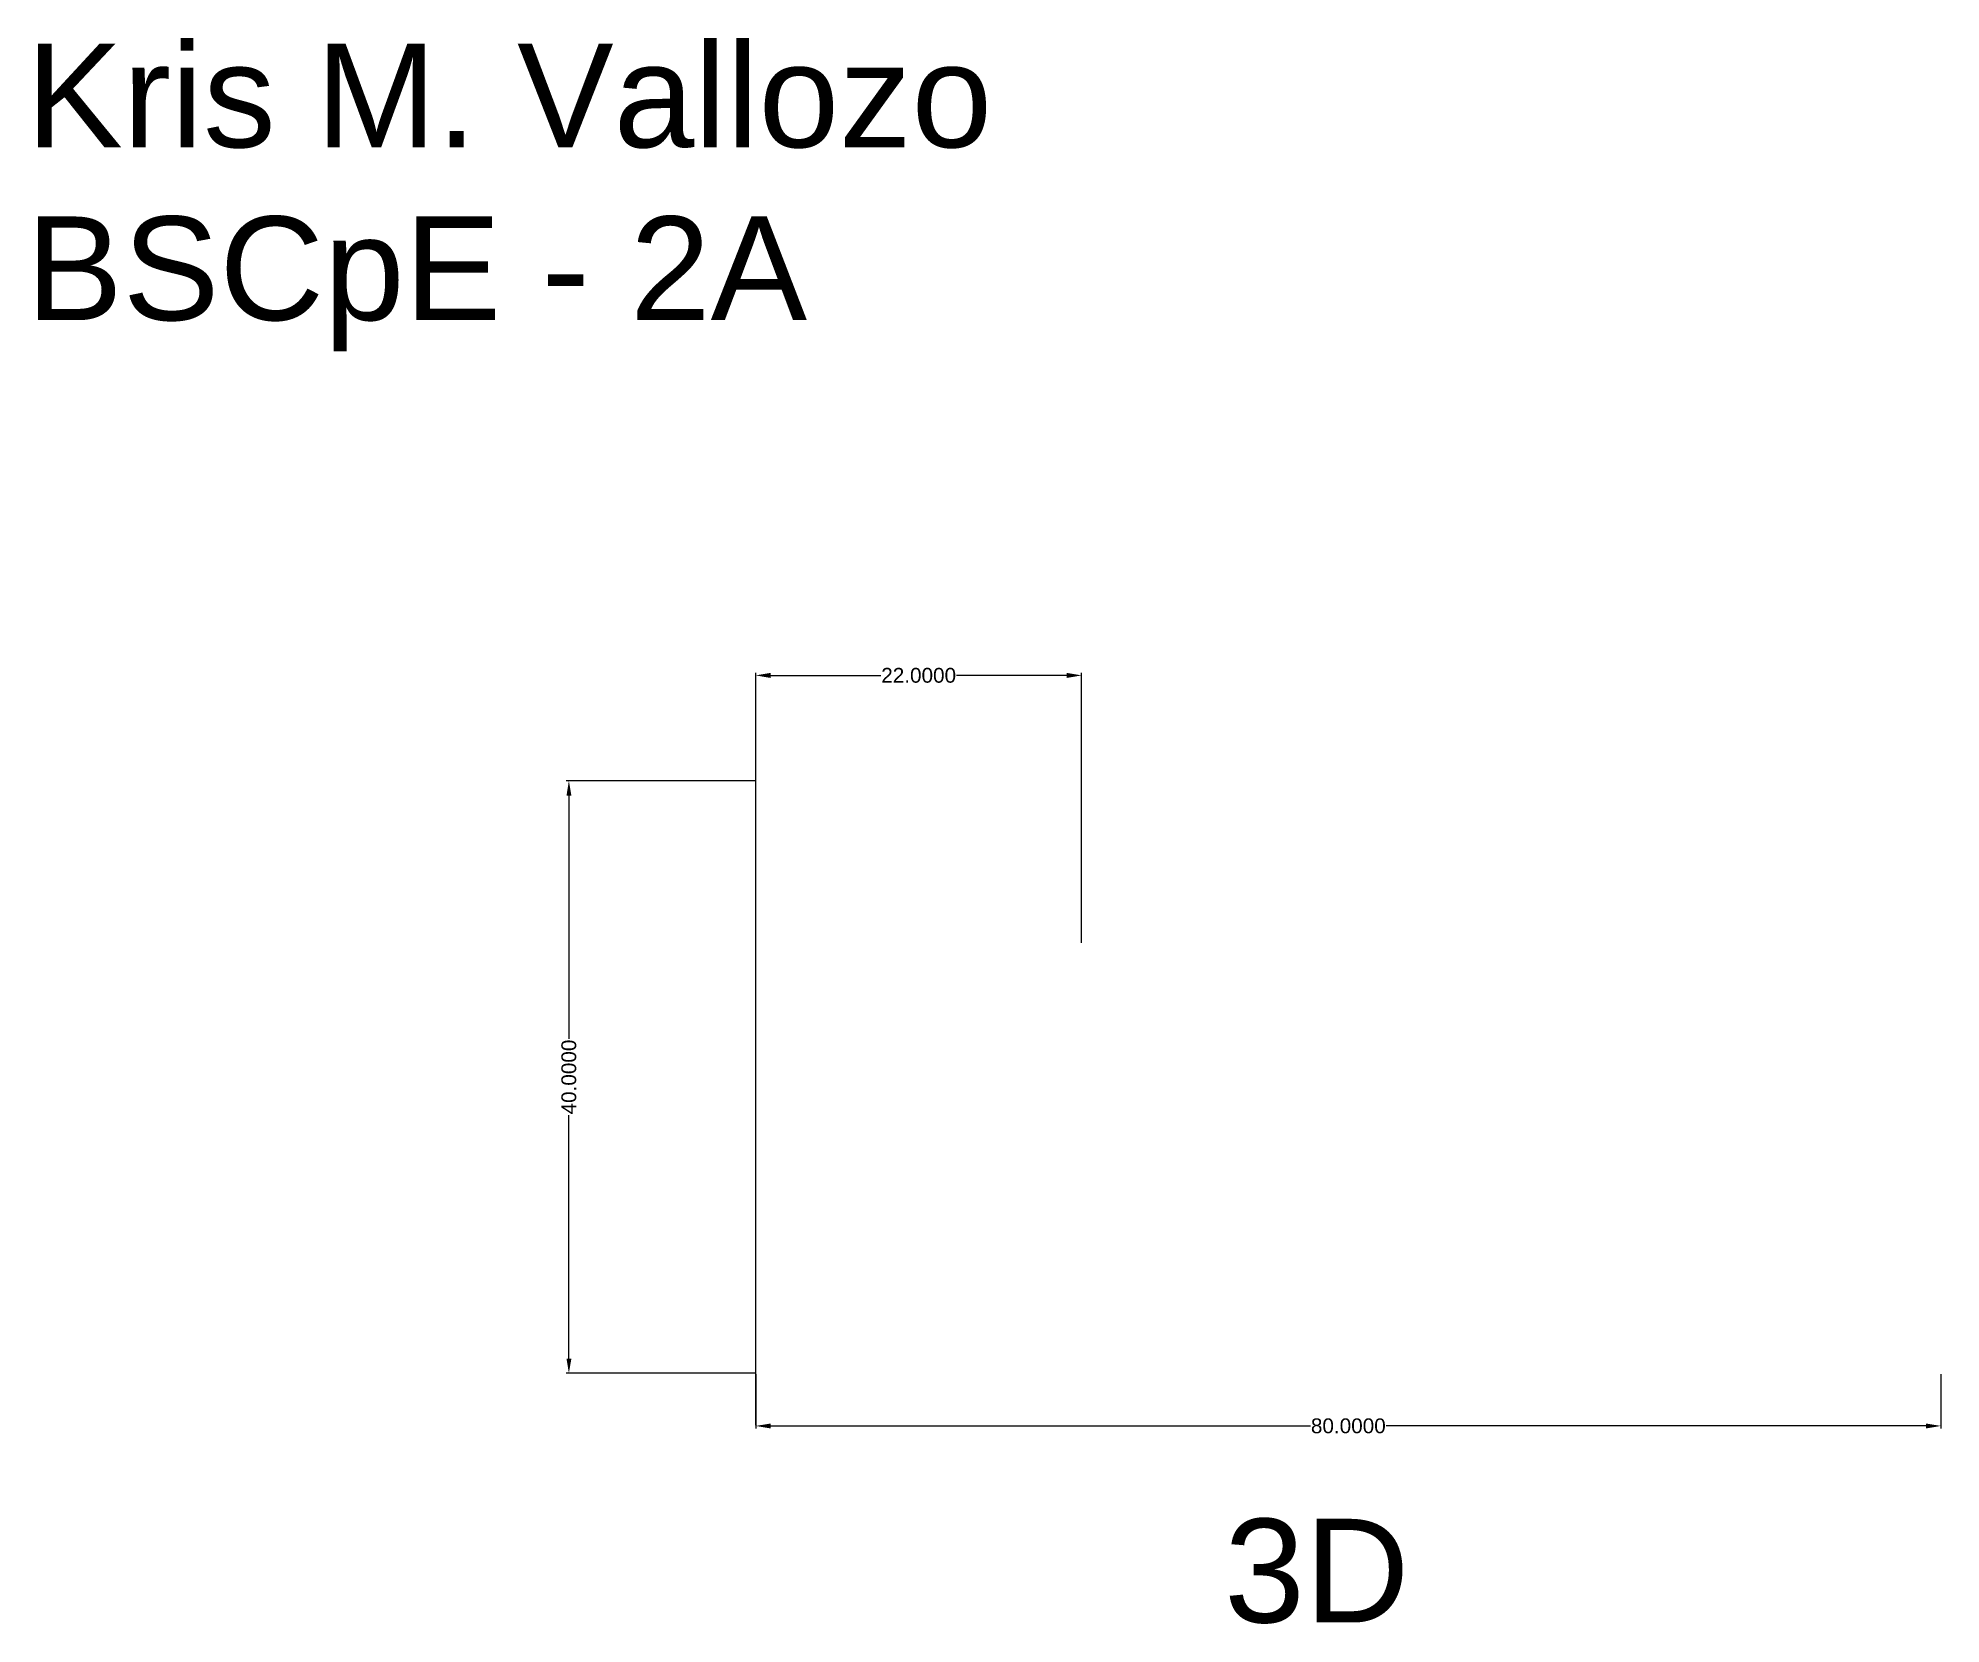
# Model space of a CAD drawing. Header units: inches. Extents: x -6 to 122, y 22 to 129.
import ezdxf

# ---------------------------------------------------------------- set-up
doc = ezdxf.new("R2010")
doc.units = ezdxf.units.IN
doc.header["$MEASUREMENT"] = 0
doc.styles.get("Standard").update_dxf_attribs({"font": 'arial.ttf'})
doc.dimstyles.get("Standard").update_dxf_attribs({"dimtxt": 1, "dimasz": 1, "dimexe": 0.18, "dimexo": 0.0625, "dimgap": 0.09, "dimtad": 0, "dimdec": 4, "dimzin": 0, "dimdsep": 46, "dimtxsty": 'Standard', "dimcen": 0.09, "dimclrd": 254, "dimclre": 254, "dimclrt": 254, "dimadec": 0, "dimazin": 0, "dimtfac": 1, "dimtdec": 4, "dimtofl": 0, "dimtmove": 0, "dimatfit": 3, "dimfxl": 1, "dimtolj": 1, "dimtzin": 0, "dimarcsym": 0})

# ---------------------------------------------------------------- blocks, each defined once
blk = doc.blocks.new('*D3')
at = {"color": 254, "linetype": 'ByBlock', "lineweight": -2, "transparency": 16777216}
for p, q in [((42.35, 78.73), (29.62, 78.73)), ((29.8, 77.73), (29.8, 61.3)), ((29.8, 39.73), (29.8, 56.16)), ((42.35, 38.73), (29.62, 38.73))]:
    blk.add_line(p, q, dxfattribs=at)
at = {"color": 254, "linetype": 'ByBlock', "transparency": 16777216}
for points in [[(29.64, 77.73), (29.97, 77.73), (29.8, 78.73)], [(29.64, 39.73), (29.97, 39.73), (29.8, 38.73)]]:
    blk.add_solid(points, dxfattribs=at)
at = {"layer": 'Defpoints', "color": 0, "linetype": 'ByBlock', "transparency": 16777216}
for p in [(42.41, 78.73), (29.8, 38.73), (42.41, 38.73)]:
    blk.add_point(p, dxfattribs=at)
at = {"color": 254, "linetype": 'ByBlock', "transparency": 16777216, "insert": (29.8, 58.73), "char_height": 1, "attachment_point": 5, "rotation": 90}
blk.add_mtext('\\A1;40.0000', dxfattribs=at)
blk = doc.blocks.new('*D4')
at = {"color": 254, "linetype": 'ByBlock', "lineweight": -2, "transparency": 16777216}
for p, q in [((42.41, 38.67), (42.41, 35)), ((122.41, 38.67), (122.41, 35)), ((43.41, 35.18), (79.86, 35.18)), ((121.41, 35.18), (84.96, 35.18))]:
    blk.add_line(p, q, dxfattribs=at)
at = {"color": 254, "linetype": 'ByBlock', "transparency": 16777216}
for points in [[(43.41, 35.34), (43.41, 35.01), (42.41, 35.18)], [(121.41, 35.34), (121.41, 35.01), (122.41, 35.18)]]:
    blk.add_solid(points, dxfattribs=at)
at = {"layer": 'Defpoints', "color": 0, "linetype": 'ByBlock', "transparency": 16777216}
for p in [(42.41, 38.73), (122.41, 38.73), (122.41, 35.18)]:
    blk.add_point(p, dxfattribs=at)
at = {"color": 254, "linetype": 'ByBlock', "transparency": 16777216, "insert": (82.41, 35.18), "char_height": 1, "attachment_point": 5}
blk.add_mtext('\\A1;80.0000', dxfattribs=at)
blk = doc.blocks.new('*D5')
at = {"color": 254, "linetype": 'ByBlock', "lineweight": -2, "transparency": 16777216}
for p, q in [((42.41, 35.24), (42.41, 86.02)), ((43.41, 85.84), (50.85, 85.84)), ((63.41, 85.84), (55.97, 85.84)), ((64.41, 67.79), (64.41, 86.02))]:
    blk.add_line(p, q, dxfattribs=at)
at = {"color": 254, "linetype": 'ByBlock', "transparency": 16777216}
for points in [[(43.41, 86.01), (43.41, 85.67), (42.41, 85.84)], [(63.41, 86.01), (63.41, 85.67), (64.41, 85.84)]]:
    blk.add_solid(points, dxfattribs=at)
at = {"layer": 'Defpoints', "color": 0, "linetype": 'ByBlock', "transparency": 16777216}
for p in [(64.41, 85.84), (64.41, 67.73), (42.41, 35.18)]:
    blk.add_point(p, dxfattribs=at)
at = {"color": 254, "linetype": 'ByBlock', "transparency": 16777216, "insert": (53.41, 85.84), "char_height": 1, "attachment_point": 5}
blk.add_mtext('\\A1;22.0000', dxfattribs=at)

msp = doc.modelspace()

# ---------------------------------------------------------------- texts
at = {"char_height": 7, "attachment_point": 1}
for s, width, heights, insert in [('Kris M. Vallozo\\PBSCpE - 2A', 89.6990404, [0], (-6.83119, 128.4882)), ('3D', 142.1169964, [20.72942], (74.03309, 28.91294))]:
    msp.add_mtext_dynamic_manual_height_columns(s, width=width, gutter_width=35, heights=heights, dxfattribs=dict(at, insert=insert))

# ---------------------------------------------------------------- dimensions: what is measured, and where the dimension line sits
at = {"color": 4, "linetype": 'ByBlock'}
for base, p1, p2, picture, middle in [((64.41054, 85.83977), (42.41054, 35.17747), (64.41054, 67.73201), '*D5', (53.41054, 85.83977)), ((122.41054, 35.17747), (42.41054, 38.73201), (122.41054, 38.73201), '*D4', (82.41054, 35.17747))]:
    dim = msp.add_linear_dim(base=base, p1=p1, p2=p2, dimstyle='Standard', dxfattribs=at)
    dim.commit()
    dim.dimension.update_dxf_attribs({"geometry": picture, "text_midpoint": middle})
dim = msp.add_linear_dim(base=(29.80286, 38.73201), p1=(42.41054, 78.73201), p2=(42.41054, 38.73201), angle=90, dimstyle='Standard', dxfattribs=at)
dim.commit()
dim.dimension.update_dxf_attribs({"geometry": '*D3', "text_midpoint": (29.80286, 58.73201)})

doc.saveas('drawing.dxf')
